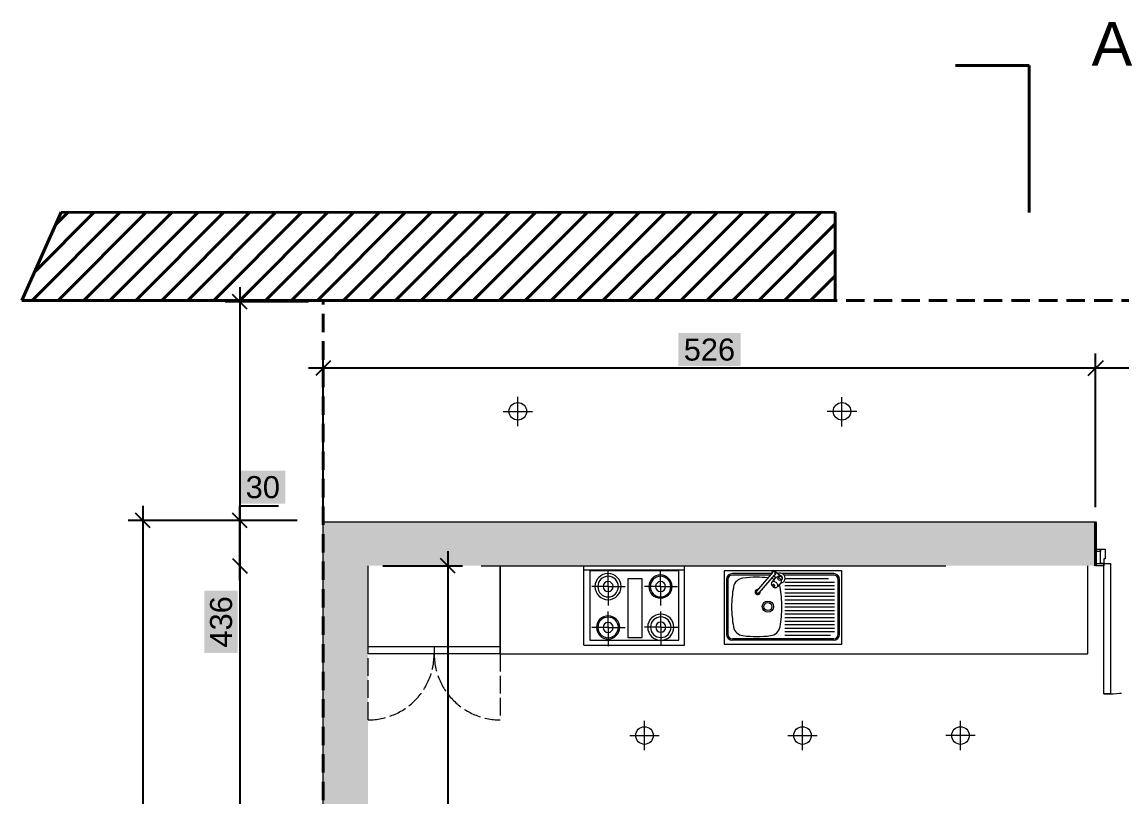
# Model space of a CAD drawing. Header units: inches. Extents: x 4350 to 28384, y -6772 to 993.
# Drawn here: x 20891 to 21639, y -3335 to -2808 of the extents above; entities that cross this region are included whole.
import ezdxf

# ---------------------------------------------------------------- set-up
doc = ezdxf.new("R2010")
doc.units = ezdxf.units.IN
doc.header["$MEASUREMENT"] = 0
for name, pattern in [('ACAD_ISO02W100', [15, 12, -3]), ('ACAD_ISO03W100', [30, 12, -18]), ('HIDDEN', [0.375, 0.25, -0.125])]:
    doc.linetypes.add(name, pattern=pattern)
for name, color, linetype, lineweight in [('ARREDAMENTO', 2, 'Continuous', 18), ('INFISSI', 4, 'Continuous', 18), ('MURATURA_section_wall', 7, 'Continuous', 40), ('QUOTE', 3, 'Continuous', 9)]:
    doc.layers.add(name, color=color, linetype=linetype, lineweight=lineweight)
doc.styles.get("Standard").update_dxf_attribs({"font": 'arial.ttf'})
doc.dimstyles.new('ook', dxfattribs={"dimtxt": 15, "dimasz": 10, "dimexe": 10, "dimexo": 10, "dimgap": 5, "dimtad": 1, "dimtoh": 1, "dimdec": 0, "dimzin": 0, "dimdsep": 46, "dimtxsty": 'Standard', "dimblk": 'OBLIQUE', "dimcen": 0.09, "dimdle": 10, "dimadec": 0, "dimazin": 0, "dimtfac": 1, "dimtdec": 0, "dimtofl": 0, "dimtmove": 0, "dimatfit": 3, "dimldrblk": 'OBLIQUE', "dimfxl": 1, "dimtfill": 2, "dimtfillclr": 1, "dimtolj": 1, "dimtzin": 0, "dimarcsym": 0})

# ---------------------------------------------------------------- blocks, each defined once
blk = doc.blocks.new('_Oblique')
at = {"color": 0, "linetype": 'ByBlock', "lineweight": -2}
blk.add_line((-0.5, -0.5), (0.5, 0.5), dxfattribs=at)
blk = doc.blocks.new('*D68')
at = {"layer": 'Defpoints', "color": 0, "transparency": 16777216}
for p in [(21087.92, -3147.06), (20972.89, -3864.73), (21087.92, -3864.73)]:
    blk.add_point(p, dxfattribs=at)
at = {"layer": 'QUOTE', "color": 0, "lineweight": -2, "transparency": 16777216}
for p, q in [((20972.89, -3137.06), (20972.89, -3874.73)), ((21077.92, -3147.06), (20962.89, -3147.06)), ((21077.92, -3864.73), (20962.89, -3864.73))]:
    blk.add_line(p, q, dxfattribs=at)
at = {"layer": 'QUOTE', "color": 0, "lineweight": -2, "transparency": 16777216, "xscale": 10, "yscale": 10, "zscale": 10}
for p, rotation in [((20972.89, -3147.06), 90), ((20972.89, -3864.73), 270)]:
    blk.add_blockref('_Oblique', p, dxfattribs=dict(at, rotation=rotation))
at = {"layer": 'QUOTE', "color": 0, "transparency": 16777216, "insert": (20960.23, -3505.89), "char_height": 15, "attachment_point": 5, "rotation": 90, "bg_fill": 1, "box_fill_scale": 1.25, "bg_fill_color": 1, "bg_fill_transparency": 0}
blk.add_mtext('\\A1;718', dxfattribs=at)
blk = doc.blocks.new('*D81')
at = {"layer": 'Defpoints', "color": 0, "transparency": 16777216}
for p in [(21095.7, -2998.06), (21038.87, -3434.09), (21095.58, -3434.09)]:
    blk.add_point(p, dxfattribs=at)
at = {"layer": 'QUOTE', "color": 0, "lineweight": -2, "transparency": 16777216}
for p, q in [((21038.87, -2988.06), (21038.87, -3444.09)), ((21085.7, -2998.06), (21028.87, -2998.06)), ((21085.58, -3434.09), (21028.87, -3434.09))]:
    blk.add_line(p, q, dxfattribs=at)
at = {"layer": 'QUOTE', "color": 0, "lineweight": -2, "transparency": 16777216, "xscale": 10, "yscale": 10, "zscale": 10}
for p, rotation in [((21038.87, -2998.06), 90), ((21038.87, -3434.09), 270)]:
    blk.add_blockref('_Oblique', p, dxfattribs=dict(at, rotation=rotation))
at = {"layer": 'QUOTE', "color": 0, "transparency": 16777216, "insert": (21026.21, -3216.07), "char_height": 15, "attachment_point": 5, "rotation": 90, "bg_fill": 1, "box_fill_scale": 1.25, "bg_fill_color": 1, "bg_fill_transparency": 0}
blk.add_mtext('\\A1;436', dxfattribs=at)
blk = doc.blocks.new('*D72')
at = {"layer": 'Defpoints', "color": 0, "transparency": 16777216}
for p in [(21038.87, -3147.06), (21038.87, -3147.06), (21038.87, -3177.81)]:
    blk.add_point(p, dxfattribs=at)
at = {"layer": 'QUOTE', "color": 0, "lineweight": -2, "transparency": 16777216}
for p, q in [((21038.87, -3147.06), (21038.87, -3137.06)), ((21038.87, -3137.06), (21065.3, -3137.06)), ((21038.87, -3187.81), (21038.87, -3147.06))]:
    blk.add_line(p, q, dxfattribs=at)
at = {"layer": 'QUOTE', "color": 0, "lineweight": -2, "transparency": 16777216, "xscale": 10, "yscale": 10, "zscale": 10}
for p, rotation in [((21038.87, -3147.06), 90), ((21038.87, -3177.81), 270)]:
    blk.add_blockref('_Oblique', p, dxfattribs=dict(at, rotation=rotation))
at = {"layer": 'QUOTE', "color": 0, "transparency": 16777216, "insert": (21054.59, -3124.4), "char_height": 15, "attachment_point": 5, "bg_fill": 1, "box_fill_scale": 1.25, "bg_fill_color": 1, "bg_fill_transparency": 0}
blk.add_mtext('\\A1;30', dxfattribs=at)
blk = doc.blocks.new('*D88')
at = {"layer": 'Defpoints', "color": 0, "transparency": 16777216}
for p in [(21621.79, -3043.37), (21621.79, -3147.98), (21715.58, -3147.98)]:
    blk.add_point(p, dxfattribs=at)
at = {"layer": 'QUOTE', "color": 0, "lineweight": -2, "transparency": 16777216}
for p, q in [((21621.79, -3137.98), (21621.79, -3033.37)), ((21715.58, -3137.98), (21715.58, -3033.37)), ((21725.58, -3043.37), (21611.79, -3043.37))]:
    blk.add_line(p, q, dxfattribs=at)
at = {"layer": 'QUOTE', "color": 0, "lineweight": -2, "transparency": 16777216, "xscale": 10, "yscale": 10, "zscale": 10, "rotation": 180}
blk.add_blockref('_Oblique', (21621.79, -3043.37), dxfattribs=at)
at = {"layer": 'QUOTE', "color": 0, "lineweight": -2, "transparency": 16777216, "xscale": 10, "yscale": 10, "zscale": 10}
blk.add_blockref('_Oblique', (21715.58, -3043.37), dxfattribs=at)
at = {"layer": 'QUOTE', "color": 0, "transparency": 16777216, "insert": (21668.68, -3030.71), "char_height": 15, "attachment_point": 5, "bg_fill": 1, "box_fill_scale": 1.25, "bg_fill_color": 1, "bg_fill_transparency": 0}
blk.add_mtext('\\A1;95', dxfattribs=at)
blk = doc.blocks.new('*D89')
at = {"layer": 'Defpoints', "color": 0, "transparency": 16777216}
for p in [(21095.7, -3043.37), (21095.7, -3147.98), (21621.79, -3147.98)]:
    blk.add_point(p, dxfattribs=at)
at = {"layer": 'QUOTE', "color": 0, "lineweight": -2, "transparency": 16777216}
for p, q in [((21095.7, -3137.98), (21095.7, -3033.37)), ((21621.79, -3137.98), (21621.79, -3033.37)), ((21631.79, -3043.37), (21085.7, -3043.37))]:
    blk.add_line(p, q, dxfattribs=at)
at = {"layer": 'QUOTE', "color": 0, "lineweight": -2, "transparency": 16777216, "xscale": 10, "yscale": 10, "zscale": 10, "rotation": 180}
blk.add_blockref('_Oblique', (21095.7, -3043.37), dxfattribs=at)
at = {"layer": 'QUOTE', "color": 0, "lineweight": -2, "transparency": 16777216, "xscale": 10, "yscale": 10, "zscale": 10}
blk.add_blockref('_Oblique', (21621.79, -3043.37), dxfattribs=at)
at = {"layer": 'QUOTE', "color": 0, "transparency": 16777216, "insert": (21358.74, -3030.71), "char_height": 15, "attachment_point": 5, "bg_fill": 1, "box_fill_scale": 1.25, "bg_fill_color": 1, "bg_fill_transparency": 0}
blk.add_mtext('\\A1;526', dxfattribs=at)
blk = doc.blocks.new('fornello')
at = {"ltscale": 0.02}
for p, q in [((18050.01, 11273.92), (17990.01, 11273.92)), ((17993.2, 11273.92), (17993.2, 11197.72)), ((18050.01, 11273.92), (18050.01, 11197.72)), ((18005.81, 11255.54), (18005.81, 11267.77)), ((18036.69, 11255.54), (18036.69, 11267.77)), ((18005.81, 11255.54), (17993.87, 11255.54)), ((18005.81, 11255.54), (18020.03, 11255.54)), ((18005.81, 11255.54), (18005.81, 11242.63)), ((18036.69, 11255.54), (18024.75, 11255.54)), ((18036.69, 11255.54), (18036.69, 11242.63)), ((18036.69, 11255.54), (18050.91, 11255.54)), ((18005.81, 11215.83), (18005.81, 11228.06)), ((18036.53, 11215.66), (18036.53, 11227.9)), ((18005.81, 11215.83), (17993.87, 11215.83)), ((18005.81, 11215.83), (18005.81, 11202.92)), ((18005.81, 11215.83), (18020.03, 11215.83)), ((18036.53, 11215.66), (18024.59, 11215.66)), ((18036.53, 11215.66), (18036.53, 11202.76)), ((18036.53, 11215.66), (18050.75, 11215.66)), ((18050.01, 11197.72), (17990.01, 11197.72))]:
    blk.add_line(p, q, dxfattribs=at)
blk.add_lwpolyline([(18000.04, 11240.63), (18044.36, 11240.63), (18044.36, 11229.65), (18000.04, 11229.65)], close=True, dxfattribs=at)
for centre, radius in [((18005.81, 11255.54), 9.9), ((18005.81, 11255.54), 7.78), ((18036.69, 11255.54), 8.81), ((18036.69, 11255.54), 7.78), ((18005.81, 11255.54), 3.78), ((18036.69, 11255.54), 3.78), ((18005.81, 11215.92), 8.8), ((18005.81, 11215.83), 7.78), ((18005.81, 11215.83), 3.78), ((18036.53, 11215.66), 9.9), ((18036.53, 11215.66), 7.78), ((18036.53, 11215.66), 3.78)]:
    blk.add_circle(centre, radius, dxfattribs=at)
blk = doc.blocks.new('*D91')
at = {"layer": 'Defpoints', "color": 0, "transparency": 16777216}
for p in [(21126.28, -3177.81), (21126.28, -3844.27), (21180.67, -3844.27)]:
    blk.add_point(p, dxfattribs=at)
at = {"layer": 'QUOTE', "color": 0, "lineweight": -2, "transparency": 16777216}
for p, q in [((21180.67, -3167.81), (21180.67, -3854.27)), ((21136.28, -3177.81), (21190.67, -3177.81)), ((21136.28, -3844.27), (21190.67, -3844.27))]:
    blk.add_line(p, q, dxfattribs=at)
at = {"layer": 'QUOTE', "color": 0, "lineweight": -2, "transparency": 16777216, "xscale": 10, "yscale": 10, "zscale": 10}
for p, rotation in [((21180.67, -3177.81), 90), ((21180.67, -3844.27), 270)]:
    blk.add_blockref('_Oblique', p, dxfattribs=dict(at, rotation=rotation))
at = {"layer": 'QUOTE', "color": 0, "transparency": 16777216, "insert": (21168.02, -3511.04), "char_height": 15, "attachment_point": 5, "rotation": 90, "bg_fill": 1, "box_fill_scale": 1.25, "bg_fill_color": 1, "bg_fill_transparency": 0}
blk.add_mtext('\\A1;666', dxfattribs=at)

msp = doc.modelspace()

# ---------------------------------------------------------------- hatches: boundary and pattern name
at = {"layer": 'MURATURA_section_wall'}
h = msp.add_hatch(dxfattribs=at)
h.set_pattern_fill('ANSI31', color=0, scale=100)
h.set_pattern_definition([(45, (9210.563, -14065.228), (-8.838835, 8.838835), [])])
h.paths.add_polyline_path([(20917.27, -2937.08), (20890.56, -2997.08), (21444.43, -2997.21), (21444.48, -2937.21)])
h.paths.add_polyline_path([(21654.45, -2937.26), (21654.43, -2997.26), (23079.59, -2997.61), (22944.76, -2937.58)])
h = msp.add_hatch(color=256, dxfattribs=at)
h.dxf.hatch_style = 1
h.paths.add_polyline_path([(21621.79, -3147.98), (21095.58, -3147.98), (21095.58, -3247.98), (21095.58, -3434.09), (21106.12, -3434.09), (21106.12, -3434.09), (21115.72, -3434.09), (21126.28, -3434.09), (21126.28, -3177.81), (21621.79, -3177.81), (21621.79, -3176.21)])
h.paths.add_polyline_path([(21126.28, -3612.12), (21126.28, -3584.09), (21095.58, -3584.09), (21095.58, -3864.73), (21126.28, -3864.73), (21126.28, -3834.56), (21126.28, -3755.82), (21126.28, -3679.62)])

# ---------------------------------------------------------------- linework, layer by layer
at = {"layer": 'ARREDAMENTO'}
for p, q in [((21228.23, -3082.68), (21228.23, -3062.68)), ((21448.95, -3082.95), (21448.95, -3062.95)), ((21218.23, -3072.68), (21234.23, -3072.68)), ((21234.23, -3072.68), (21238.23, -3072.68)), ((21443.03, -3072.68), (21439.03, -3072.68)), ((21459.03, -3072.68), (21443.03, -3072.68)), ((21126.28, -3237.81), (21126.28, -3177.81)), ((21203.27, -3177.81), (21429.75, -3177.81)), ((21216.28, -3177.81), (21216.28, -3237.81)), ((21429.75, -3177.81), (21519.75, -3177.81)), ((21616.44, -3237.81), (21616.44, -3177.81)), ((21448.87, -3181.34), (21368.87, -3181.34)), ((21368.87, -3181.34), (21368.87, -3231.34)), ((21370.37, -3187.14), (21370.37, -3224.54)), ((21371.37, -3187.14), (21371.37, -3224.54)), ((21400.96, -3183.14), (21374.37, -3183.14)), ((21400.11, -3184.14), (21374.37, -3184.14)), ((21401.84, -3182.1), (21390.85, -3195.07)), ((21402.73, -3184.14), (21392.38, -3196.36)), ((21403.62, -3186.18), (21401.19, -3189.05)), ((21402.4, -3184.53), (21403.99, -3185.88)), ((21403.16, -3184.14), (21402.73, -3184.14)), ((21403.57, -3181.6), (21406.89, -3184.41)), ((21405.46, -3185.17), (21405.01, -3185.7)), ((21408.13, -3187.43), (21407.68, -3187.96)), ((21443.37, -3183.14), (21408.3, -3183.14)), ((21443.37, -3184.14), (21409.55, -3184.14)), ((21410.07, -3186.55), (21439.84, -3186.55)), ((21446.37, -3224.54), (21446.37, -3187.14)), ((21447.37, -3224.54), (21447.37, -3187.14)), ((21448.87, -3231.34), (21448.87, -3181.34)), ((21407.44, -3189.41), (21405.01, -3192.28)), ((21410.07, -3188.96), (21443.87, -3188.96)), ((21410.07, -3191.37), (21443.87, -3191.37)), ((21410.07, -3193.78), (21443.87, -3193.78)), ((21410.07, -3196.19), (21443.87, -3196.19)), ((21410.07, -3198.6), (21443.87, -3198.6)), ((21410.07, -3201.01), (21443.87, -3201.01)), ((21410.07, -3203.43), (21443.87, -3203.43)), ((21410.07, -3205.84), (21443.87, -3205.84)), ((21410.07, -3208.25), (21443.87, -3208.25)), ((21410.07, -3210.66), (21443.87, -3210.66)), ((21410.07, -3213.07), (21443.87, -3213.07)), ((21410.07, -3215.48), (21443.87, -3215.48)), ((21410.07, -3217.89), (21443.87, -3217.89)), ((21410.07, -3220.3), (21443.87, -3220.3)), ((21410.07, -3222.71), (21443.87, -3222.71)), ((21410.07, -3225.12), (21441.12, -3225.12)), ((21126.28, -3232.81), (21216.28, -3232.81)), ((21171.28, -3232.81), (21171.28, -3237.81)), ((21368.87, -3231.34), (21448.87, -3231.34)), ((21443.37, -3227.54), (21374.37, -3227.54)), ((21443.37, -3228.54), (21374.37, -3228.54)), ((21216.28, -3237.81), (21126.28, -3237.81)), ((21216.28, -3237.81), (21126.28, -3237.81)), ((21171.28, -3237.81), (21171.28, -3237.81)), ((21216.28, -3237.81), (21442.75, -3237.81)), ((21442.75, -3237.81), (21616.44, -3237.81)), ((21314.53, -3303.46), (21314.53, -3283.46)), ((21422.14, -3303.46), (21422.14, -3283.46)), ((21529.74, -3303.46), (21529.74, -3283.46)), ((21304.53, -3293.46), (21320.53, -3293.46)), ((21320.53, -3293.46), (21324.53, -3293.46)), ((21412.14, -3293.46), (21428.14, -3293.46)), ((21428.14, -3293.46), (21432.14, -3293.46)), ((21523.74, -3293.46), (21519.74, -3293.46)), ((21539.74, -3293.46), (21523.74, -3293.46))]:
    msp.add_line(p, q, dxfattribs=at)
at = {"layer": 'ARREDAMENTO', "ltscale": 0.02}
for p, q in [((21216.28, -3177.81), (21216.28, -3237.81)), ((21216.28, -3237.81), (21216.28, -3177.81)), ((21216.28, -3177.81), (21216.28, -3237.81)), ((21216.28, -3177.81), (21216.28, -3237.81))]:
    msp.add_line(p, q, dxfattribs=at)
at = {"layer": 'ARREDAMENTO', "linetype": 'ACAD_ISO02W100'}
for p, q in [((21126.28, -3282.81), (21126.28, -3237.81)), ((21216.28, -3237.81), (21216.28, -3282.81))]:
    msp.add_line(p, q, dxfattribs=at)
at = {"layer": 'ARREDAMENTO', "ltscale": 0.02}
msp.add_lwpolyline([(21277.27, -3181.19), (21277.27, -3228.47), (21338.01, -3228.47), (21338.01, -3181.19)], close=True, dxfattribs=at)
at = {"layer": 'ARREDAMENTO'}
for points in [[(21401.19, -3189.05, 0.133256), (21400.91, -3189.65, 0.106756), (21400.94, -3190.47, 0.082828), (21401.29, -3191.26, 0.071352), (21401.96, -3192.01, 0.071352), (21402.8, -3192.54, 0.082828), (21403.64, -3192.76, 0.106756), (21404.46, -3192.66, 0.133256), (21405.01, -3192.28, 0.133256), (21405.29, -3191.68, 0.106756), (21405.26, -3190.85, 0.082828), (21404.91, -3190.06, 0.071352), (21404.24, -3189.32, 0.071352), (21403.4, -3188.78, 0.082828), (21402.56, -3188.57, 0.106756), (21401.74, -3188.67, 0.133256)], [(21403.19, -3191.72, 0.133256), (21403.27, -3191.54, 0.106756), (21403.26, -3191.29, 0.082828), (21403.16, -3191.06, 0.071352), (21402.96, -3190.83, 0.071352), (21402.7, -3190.67, 0.082828), (21402.45, -3190.61, 0.106756), (21402.21, -3190.64, 0.133256), (21402.04, -3190.75, 0.133256), (21401.96, -3190.93, 0.106756), (21401.97, -3191.18, 0.082828), (21402.07, -3191.42, 0.071352), (21402.27, -3191.64, 0.071352), (21402.53, -3191.8, 0.082828), (21402.78, -3191.87, 0.106756), (21403.02, -3191.83, 0.133256)]]:
    msp.add_lwpolyline(points, format="xyb", close=True, dxfattribs=at)
msp.add_lwpolyline([(21407.44, -3189.41, 0.133256), (21407.72, -3188.81, 0.106756), (21407.69, -3187.98, 0.082828), (21407.34, -3187.2, 0.071352), (21406.67, -3186.45, 0.071352), (21405.83, -3185.91, 0.082828), (21404.99, -3185.7, 0.106756), (21404.17, -3185.8, 0.133256), (21403.62, -3186.18, 0.133256)], format="xyb", dxfattribs=at)
for centre, radius in [((21228.23, -3072.68), 6), ((21449.03, -3072.68), 6), ((21406.85, -3186.42), 1.41), ((21398.57, -3205.64), 3.8), ((21398.57, -3205.64), 2.75), ((21314.53, -3293.46), 6), ((21422.14, -3293.46), 6), ((21529.74, -3293.46), 6)]:
    msp.add_circle(centre, radius, dxfattribs=at)
for centre, radius, start, end in [((21374.37, -3187.14), 4, 90, 180), ((21374.37, -3187.14), 3, 90, 180), ((21382.48, -3193.67), 7.5, 97.23, 169.61876), ((21390.97, -3260.64), 75, 90, 97.23), ((21390.97, -3260.64), 75, 84.22718, 90), ((21398.29, -3194.69), 8.76, 59.13394, 72.7949), ((21402.6, -3182.74), 1.5, 271.53549, 187.91486), ((21402.6, -3182.74), 1, 319.72539, 139.72539), ((21406.8, -3186.3), 3.5, 165.10211, 184.14048), ((21406.8, -3186.3), 3.5, 275.30986, 114.34824), ((21406.8, -3186.3), 1.75, 80.72789, 139.72517), ((21407.54, -3183.65), 1, 229.72517, 254.34515), ((21406.8, -3186.3), 1.75, 319.72517, 74.34515), ((21443.37, -3187.14), 4, 0, 90), ((21443.37, -3187.14), 3, 0, 90), ((21448.87, -3205.84), 75, 169.61876, 180), ((21391.61, -3195.71), 1.75, 84.57508, 14.87527), ((21391.61, -3195.71), 1.25, 102.85528, 356.59507), ((21391.61, -3195.71), 1, 139.72529, 319.72529), ((21399.47, -3193.67), 7.5, 10.38124, 23.41036), ((21333.07, -3205.84), 75, 0, 10.38124), ((21448.87, -3205.84), 75, 180, 190.38124), ((21333.07, -3205.84), 75, 349.61876, 0), ((21374.37, -3224.54), 4, 180, 270), ((21374.37, -3224.54), 3, 180, 270), ((21382.48, -3218), 7.5, 190.38124, 262.77), ((21390.97, -3151.04), 75, 262.77, 270), ((21390.97, -3151.04), 75, 270, 277.23), ((21399.47, -3218), 7.5, 277.23, 349.61876), ((21443.37, -3224.54), 4, 270, 0), ((21443.37, -3224.54), 3, 270, 0)]:
    msp.add_arc(centre, radius, start, end, dxfattribs=at)
at = {"layer": 'ARREDAMENTO', "linetype": 'ACAD_ISO02W100'}
for centre, radius, start, end in [((21126.28, -3237.81), 45, 270, 360), ((21216.32, -3237.76), 45.04, 180.05239, 269.94761)]:
    msp.add_arc(centre, radius, start, end, dxfattribs=at)
at = {"layer": 'INFISSI'}
msp.add_line((21624.99, -3176.21), (21624.99, -3168.21), dxfattribs=at)
for points in [[(21624.99, -3166.61), (21624.99, -3168.21), (21621.79, -3168.21), (21621.79, -3166.61)], [(21628.19, -3166.61), (21628.19, -3173.01), (21627.39, -3173.01), (21627.39, -3176.21), (21624.99, -3176.21), (21624.99, -3166.61)], [(21627.39, -3176.21), (21627.39, -3177.81), (21621.79, -3177.81), (21621.79, -3176.21)], [(21631.79, -3176.21), (21631.79, -3265.12), (21627.39, -3265.12), (21627.39, -3176.21)]]:
    msp.add_lwpolyline(points, close=True, dxfattribs=at)
at = {"layer": 'INFISSI', "linetype": 'ACAD_ISO03W100'}
msp.add_arc((21629.59, -3184.47), 80.68, 268.43737, 4.73909, dxfattribs=at)
at = {"layer": 'MURATURA_section_wall'}
for p, q in [((21576.42, -2837.24), (21526.42, -2837.24)), ((21576.42, -2837.24), (21576.42, -2937.24)), ((20917.27, -2937.08), (20890.56, -2997.08)), ((21444.48, -2937.21), (20917.27, -2937.08)), ((21444.43, -2997.21), (21444.48, -2937.21)), ((21444.43, -2997.21), (20890.56, -2997.08)), ((21621.79, -3147.98), (21621.79, -3177.81))]:
    msp.add_line(p, q, dxfattribs=at)
at = {"layer": 'MURATURA_section_wall', "linetype": 'HIDDEN', "ltscale": 50}
for p, q in [((21095.7, -2997.15), (21755.58, -2997.29)), ((21095.7, -4237.49), (21095.7, -2998.06))]:
    msp.add_line(p, q, dxfattribs=at)
at = {"layer": 'MURATURA_section_wall', "lineweight": 18}
msp.add_lwpolyline([(21095.58, -3434.09), (21095.58, -3147.98), (21621.79, -3147.98)], dxfattribs=at)

# ---------------------------------------------------------------- block references
at = {"layer": 'ARREDAMENTO', "xscale": -0.9, "yscale": 0.9, "zscale": 0.9, "rotation": 90}
msp.add_blockref('fornello', (31419.71, 13013.2), dxfattribs=at)

# ---------------------------------------------------------------- texts
at = {"layer": 'MURATURA_section_wall'}
msp.add_text('A', height=29.74, rotation=360, dxfattribs=at).set_placement((21619.02, -2837.24))

# ---------------------------------------------------------------- dimensions: what is measured, and where the dimension line sits
at = {"layer": 'QUOTE'}
for base, p1, p2, picture, middle in [((21038.87, -3434.09), (21095.7, -2998.06), (21095.58, -3434.09), '*D81', (21026.21, -3216.07)), ((21180.67, -3844.27), (21126.28, -3177.81), (21126.28, -3844.27), '*D91', (21168.02, -3511.04))]:
    dim = msp.add_linear_dim(base=base, p1=p1, p2=p2, angle=90, dimstyle='ook', dxfattribs=at)
    dim.commit()
    dim.dimension.update_dxf_attribs({"geometry": picture, "text_midpoint": middle})
dim = msp.add_linear_dim(base=(21095.7, -3043.37), p1=(21621.79, -3147.98), p2=(21095.7, -3147.98), dimstyle='ook', dxfattribs=at)
dim.commit()
dim.dimension.update_dxf_attribs({"geometry": '*D89', "text_midpoint": (21358.74, -3030.71)})
dim = msp.add_linear_dim(base=(21621.79, -3043.37), p1=(21715.58, -3147.98), p2=(21621.79, -3147.98), text='95', dimstyle='ook', dxfattribs=at)
dim.commit()
dim.dimension.update_dxf_attribs({"geometry": '*D88', "text_midpoint": (21668.68, -3030.71)})
dim = msp.add_linear_dim(base=(21038.87, -3147.06), p1=(21038.87, -3177.81), p2=(21038.87, -3147.06), angle=90, text='30', dimstyle='ook', dxfattribs=at)
dim.commit()
dim.dimension.update_dxf_attribs({"geometry": '*D72', "text_midpoint": (21054.59, -3124.4)})
dim = msp.add_linear_dim(base=(20972.89, -3864.73), p1=(21087.92, -3147.06), p2=(21087.92, -3864.73), angle=90, dimstyle='ook', dxfattribs=at)
dim.commit()
dim.dimension.update_dxf_attribs({"geometry": '*D68', "text_midpoint": (20972.89, -3505.89), "dimtype": 160})

doc.saveas('drawing.dxf')
